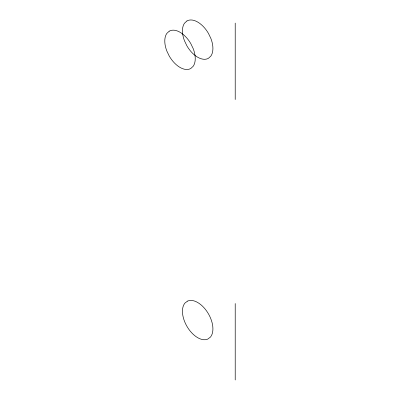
<?xml version="1.0" encoding="UTF-8"?>
<svg xmlns="http://www.w3.org/2000/svg" width="400" height="400" viewBox="0 0 400 400"><rect width="100%" height="100%" fill="white"/><g stroke="black" fill="none" stroke-linecap="round" stroke-linejoin="round"><path stroke-width="0.6" d="M235.215 23.06L235.215 99.55M235.215 303.515L235.215 380M169.245 31.17L166.825 33.42A21.545 12.44 60 0 0 166.825 51.01L169.245 56.05A21.545 12.44 60 0 0 190.79 68.49L193.21 66.245A21.545 12.44 60 0 0 193.21 48.655L190.79 43.61A21.545 12.44 60 0 0 169.245 31.17M186.91 20.975L184.49 23.22A21.545 12.44 60 0 0 184.49 40.81L186.91 45.855A21.545 12.44 60 0 0 208.455 58.29L210.875 56.045A21.545 12.44 60 0 0 210.875 38.455L208.455 33.415A21.545 12.44 60 0 0 186.91 20.975M187.6 301.075L184.99 303.03A21.545 12.44 60 0 0 187.67 327.565A21.545 12.44 60 0 0 207.76 339.095L210.375 337.145A21.545 12.44 60 0 0 207.69 312.605A21.545 12.44 60 0 0 187.6 301.075"/></g></svg>
